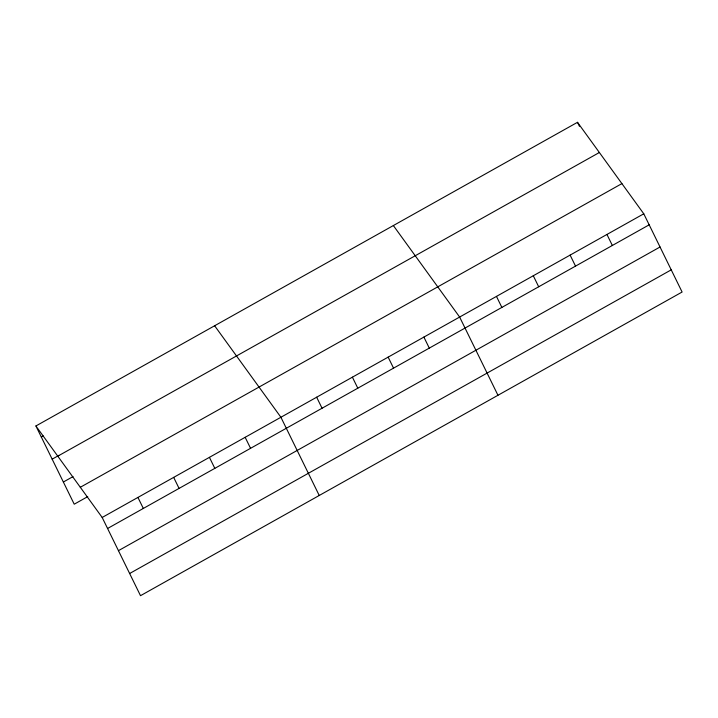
<?xml version="1.0" encoding="UTF-8"?>
<svg xmlns="http://www.w3.org/2000/svg" width="718" height="718" viewBox="0 0 718 718"><rect width="100%" height="100%" fill="white"/><g stroke="black" fill="none" stroke-linecap="round" stroke-linejoin="round"><path stroke-width="1.08" d="M35.9 425.971L577.496 122.311L643.777 213.802L682.1 292.029L140.504 595.689L102.18 517.472L35.9 425.971L74.223 504.198L87.749 496.614M41.294 436.993L43.233 435.907M52.163 459.17L58.921 455.374M57.772 456.172L599.368 152.503M63.355 482.02L73.021 476.599M80.308 487.28L621.905 183.611M102.18 517.472L643.777 213.802M107.583 528.484L649.18 224.824M118.443 550.661L660.039 247.001M129.635 573.511L671.231 269.851M393.356 225.551L459.637 317.051L497.96 395.268M214.628 325.766L280.909 417.257L319.232 495.483M577.496 122.311L579.462 126.314M606.952 234.454L612.346 245.466M570.119 255.105L575.522 266.118M533.294 275.748L538.688 286.769M496.47 296.399L501.864 307.421M423.889 337.092L429.292 348.113M388.151 357.133L393.545 368.154M352.403 377.174L357.797 388.196M316.656 397.216L322.05 408.237M245.161 437.307L250.564 448.319M209.423 457.348L214.817 468.36M173.675 477.389L179.069 488.402M137.928 497.43L143.322 508.443"/></g></svg>
